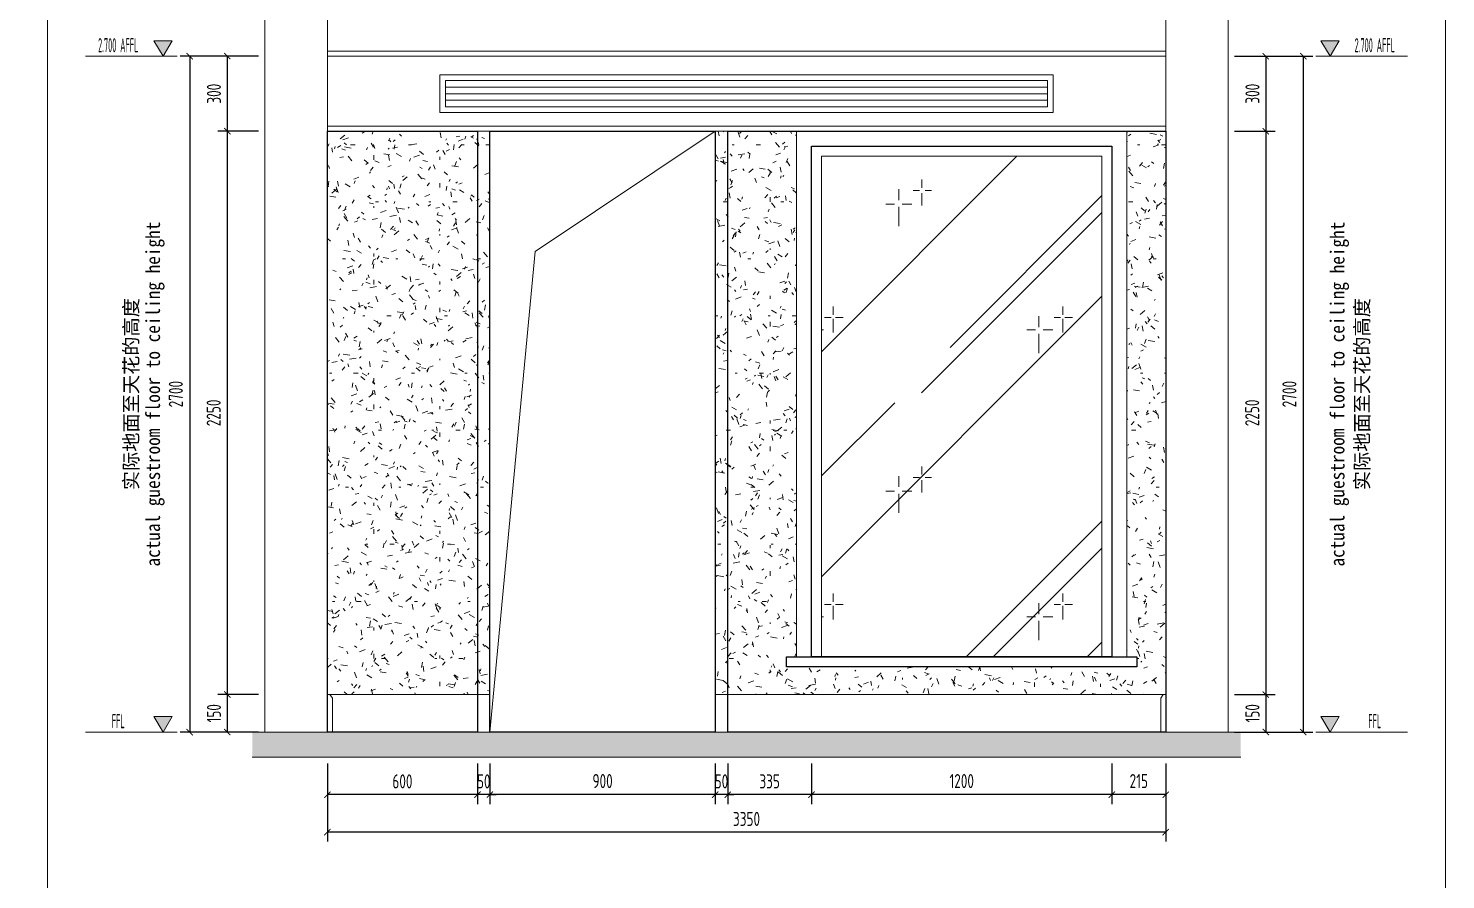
# Model space of a CAD drawing. Header units: millimetres. Extents: x 3162 to 221128, y -144913 to 11496.
# Drawn here: x 46602 to 52266, y -67137 to -63737 of the extents above; entities that cross this region are included whole.
import ezdxf
from ezdxf.enums import TextEntityAlignment as Align
from ezdxf.xclip import XClip

# ---------------------------------------------------------------- set-up
doc = ezdxf.new("R2010")
doc.units = ezdxf.units.MM
doc.header["$LTSCALE"] = 10
doc.header["$XCLIPFRAME"] = 2
doc.layers.get('Defpoints').update_dxf_attribs({"color": 250})
for name, color, linetype, lineweight in [('Contour【轮廓线】', 94, 'Continuous', 0), ('Drawing【图框、表格】', 150, 'Continuous', 0), ('Elevation【立面图库】', 150, 'Continuous', 0), ('FC-Hatch【平面填充】', 250, 'Continuous', 0), ('FF-Socket【电气】', 124, 'Continuous', 0), ('FF-Text【平面文字】', 2, 'Continuous', 0), ('FF-【活动成品家具】', 51, 'Continuous', 0), ('Fine【细线】', 250, 'Continuous', 0), ('Finish【完成面】', 2, 'Continuous', 0), ('Gray【中细线】', 8, 'Continuous', 0), ('RC-dimensions', 44, 'Continuous', 0), ('Wall【立面墙】', 252, 'Continuous', 0)]:
    doc.layers.add(name, color=color, linetype=linetype, lineweight=lineweight)
doc.layers.add('T-05天花灯具', color=4, linetype='Continuous')
doc.layers.add('WALL【墙体】', color=7, linetype='Continuous')
doc.styles.add('宋体', font='', dxfattribs={"width": 0.8})
doc.styles.add('尺寸标注', font='ARCHS.SHX', dxfattribs={"width": 0.8})
doc.styles.add('标高', font='ARCHS.SHX', dxfattribs={"width": 0.5})
doc.styles.get('宋体').set_extended_font_data('SimSun')
doc.dimstyles.new('海龙1：25', dxfattribs={"dimscale": 25, "dimtxt": 2.25, "dimasz": 1, "dimexe": 1.5, "dimexo": 1, "dimgap": 1, "dimtad": 1, "dimdec": 0, "dimrnd": 5, "dimdsep": 46, "dimtxsty": '尺寸标注', "dimblk": 'ARCHTICK', "dimblk1": 'ARCHTICK', "dimblk2": 'ARCHTICK', "dimcen": 1, "dimclrd": 44, "dimclre": 44, "dimclrt": 2, "dimadec": 0, "dimazin": 0, "dimtfac": 1, "dimtdec": 0, "dimtix": 1, "dimtmove": 2, "dimatfit": 3, "dimldrblk": 'hl_arrow2', "dimfxl": 5, "dimfxlon": 1, "dimarcsym": 0})

# ---------------------------------------------------------------- blocks, each defined once
blk = doc.blocks.new('海龙工具_踢脚线')
blk.add_lwpolyline([(20, 0), (20, 90), (10, 100), (0, 100)])
blk = doc.blocks.new('_ArchTick')
at = {"color": 2, "linetype": 'ByBlock', "const_width": 0.15}
blk.add_lwpolyline([(-0.5, -0.5), (0.5, 0.5)], dxfattribs=at)
blk = doc.blocks.new('*D1256')
at = {"layer": 'Defpoints', "color": 0, "transparency": 16777216}
for p in [(47547, -63847.6), (47397, -64147.6), (47547, -64147.6)]:
    blk.add_point(p, dxfattribs=at)
at = {"layer": 'RC-dimensions', "color": 44, "lineweight": -2, "transparency": 16777216}
for p, q in [((47522, -63847.6), (47359.5, -63847.6)), ((47397, -63847.6), (47397, -64147.6)), ((47522, -64147.6), (47359.5, -64147.6))]:
    blk.add_line(p, q, dxfattribs=at)
at = {"layer": 'RC-dimensions', "color": 44, "lineweight": -2, "transparency": 16777216, "xscale": 25, "yscale": 25, "zscale": 25}
for p, rotation in [((47397, -63847.6), 90), ((47397, -64147.6), 270)]:
    blk.add_blockref('_ArchTick', p, dxfattribs=dict(at, rotation=rotation))
at = {"layer": 'RC-dimensions', "color": 2, "transparency": 16777216, "insert": (47343.8, -63997.6), "char_height": 56.25, "attachment_point": 5, "rotation": 90, "style": '尺寸标注'}
blk.add_mtext('300', dxfattribs=at)
blk = doc.blocks.new('hl_arrow2')
at = {"color": 2}
blk.add_line((-0.22, 0), (-1, 0), dxfattribs=at)
blk.add_lwpolyline([(-0.22, 0), (-0.86, -0.69), (-0.65, -0.86), (0, 0), (-0.65, 0.86), (-0.86, 0.69)], close=True, dxfattribs=at)
for points in [[(-0.86, 0.69), (-0.65, 0.86), (-0.22, 0), (0, 0)], [(-0.86, -0.69), (-0.65, -0.86), (-0.22, 0), (0, 0)]]:
    blk.add_solid(points, dxfattribs=at)
blk = doc.blocks.new('*D1257')
at = {"layer": 'Defpoints', "color": 0, "transparency": 16777216}
for p in [(47547, -66397.6), (47397, -66547.6), (47547, -66547.6)]:
    blk.add_point(p, dxfattribs=at)
at = {"layer": 'RC-dimensions', "color": 44, "lineweight": -2, "transparency": 16777216}
for p, q in [((47522, -66397.6), (47359.5, -66397.6)), ((47397, -66397.6), (47397, -66547.6)), ((47522, -66547.6), (47359.5, -66547.6))]:
    blk.add_line(p, q, dxfattribs=at)
at = {"layer": 'RC-dimensions', "color": 44, "lineweight": -2, "transparency": 16777216, "xscale": 25, "yscale": 25, "zscale": 25}
for p, rotation in [((47397, -66397.6), 90), ((47397, -66547.6), 270)]:
    blk.add_blockref('_ArchTick', p, dxfattribs=dict(at, rotation=rotation))
at = {"layer": 'RC-dimensions', "color": 2, "transparency": 16777216, "insert": (47343.8, -66472.6), "char_height": 56.25, "attachment_point": 5, "rotation": 90, "style": '尺寸标注'}
blk.add_mtext('150', dxfattribs=at)
blk = doc.blocks.new('*D1258')
at = {"layer": 'Defpoints', "color": 0, "transparency": 16777216}
for p in [(47547, -63847.6), (47247, -66547.6), (47547, -66547.6)]:
    blk.add_point(p, dxfattribs=at)
at = {"layer": 'RC-dimensions', "color": 44, "lineweight": -2, "transparency": 16777216}
for p, q in [((47372, -63847.6), (47209.5, -63847.6)), ((47247, -63847.6), (47247, -66547.6)), ((47372, -66547.6), (47209.5, -66547.6))]:
    blk.add_line(p, q, dxfattribs=at)
at = {"layer": 'RC-dimensions', "color": 44, "lineweight": -2, "transparency": 16777216, "xscale": 25, "yscale": 25, "zscale": 25}
for p, rotation in [((47247, -63847.6), 90), ((47247, -66547.6), 270)]:
    blk.add_blockref('_ArchTick', p, dxfattribs=dict(at, rotation=rotation))
at = {"layer": 'RC-dimensions', "color": 2, "transparency": 16777216, "insert": (47191.5, -65197.6), "char_height": 56.25, "attachment_point": 5, "rotation": 90, "style": '尺寸标注'}
blk.add_mtext('2700', dxfattribs=at)
blk = doc.blocks.new('海龍_立面标识')
at = {"style": '宋体', "width": 0.9, "flags": 8}
blk.add_attdef('FLOOR_HEIGHT', text='', height=2.25, rotation=90, dxfattribs=at).set_placement((0, 0), align=Align.CENTER)
at = {"style": '宋体', "flags": 8}
blk.add_attdef('HEIGHT', text='', height=2.25, rotation=90, dxfattribs=at).set_placement((-3.5, 0), align=Align.CENTER)
blk = doc.blocks.new('hl_Elevation-A2')
blk.add_hatch(color=150).paths.add_polyline_path([(3.74, 2.47), (2.27, 0), (0.8, 2.47)])
at = {"color": 150}
blk.add_line((0, 0), (14.67, 0), dxfattribs=at)
blk.add_lwpolyline([(3.74, 2.47), (2.27, 0), (0.8, 2.47)], close=True, dxfattribs=at)
at = {"color": 2, "style": '标高', "width": 0.8, "flags": 8}
blk.add_attdef('HEIGHT', text='', height=2.25, dxfattribs=at).set_placement((9.42, 1.75), align=Align.MIDDLE_CENTER)
blk = doc.blocks.new('*D1259')
at = {"layer": 'Defpoints', "color": 0, "transparency": 16777216}
for p in [(51397, -63847.6), (51397, -64147.6), (51547, -64147.6)]:
    blk.add_point(p, dxfattribs=at)
at = {"layer": 'RC-dimensions', "color": 44, "lineweight": -2, "transparency": 16777216}
for p, q in [((51422, -63847.6), (51584.5, -63847.6)), ((51547, -63847.6), (51547, -64147.6)), ((51422, -64147.6), (51584.5, -64147.6))]:
    blk.add_line(p, q, dxfattribs=at)
at = {"layer": 'RC-dimensions', "color": 44, "lineweight": -2, "transparency": 16777216, "xscale": 25, "yscale": 25, "zscale": 25}
for p, rotation in [((51547, -63847.6), 90), ((51547, -64147.6), 270)]:
    blk.add_blockref('_ArchTick', p, dxfattribs=dict(at, rotation=rotation))
at = {"layer": 'RC-dimensions', "color": 2, "transparency": 16777216, "insert": (51493.8, -63997.6), "char_height": 56.25, "attachment_point": 5, "rotation": 90, "style": '尺寸标注'}
blk.add_mtext('300', dxfattribs=at)
blk = doc.blocks.new('*D1260')
at = {"layer": 'Defpoints', "color": 0, "transparency": 16777216}
for p in [(51397, -66397.6), (51397, -66547.6), (51547, -66547.6)]:
    blk.add_point(p, dxfattribs=at)
at = {"layer": 'RC-dimensions', "color": 44, "lineweight": -2, "transparency": 16777216}
for p, q in [((51422, -66397.6), (51584.5, -66397.6)), ((51547, -66397.6), (51547, -66547.6)), ((51422, -66547.6), (51584.5, -66547.6))]:
    blk.add_line(p, q, dxfattribs=at)
at = {"layer": 'RC-dimensions', "color": 44, "lineweight": -2, "transparency": 16777216, "xscale": 25, "yscale": 25, "zscale": 25}
for p, rotation in [((51547, -66397.6), 90), ((51547, -66547.6), 270)]:
    blk.add_blockref('_ArchTick', p, dxfattribs=dict(at, rotation=rotation))
at = {"layer": 'RC-dimensions', "color": 2, "transparency": 16777216, "insert": (51493.8, -66472.6), "char_height": 56.25, "attachment_point": 5, "rotation": 90, "style": '尺寸标注'}
blk.add_mtext('150', dxfattribs=at)
blk = doc.blocks.new('*D1261')
at = {"layer": 'Defpoints', "color": 0, "transparency": 16777216}
for p in [(51397, -63847.6), (51397, -66547.6), (51697, -66547.6)]:
    blk.add_point(p, dxfattribs=at)
at = {"layer": 'RC-dimensions', "color": 44, "lineweight": -2, "transparency": 16777216}
for p, q in [((51572, -63847.6), (51734.5, -63847.6)), ((51697, -63847.6), (51697, -66547.6)), ((51572, -66547.6), (51734.5, -66547.6))]:
    blk.add_line(p, q, dxfattribs=at)
at = {"layer": 'RC-dimensions', "color": 44, "lineweight": -2, "transparency": 16777216, "xscale": 25, "yscale": 25, "zscale": 25}
for p, rotation in [((51697, -63847.6), 90), ((51697, -66547.6), 270)]:
    blk.add_blockref('_ArchTick', p, dxfattribs=dict(at, rotation=rotation))
at = {"layer": 'RC-dimensions', "color": 2, "transparency": 16777216, "insert": (51641.5, -65197.6), "char_height": 56.25, "attachment_point": 5, "rotation": 90, "style": '尺寸标注'}
blk.add_mtext('2700', dxfattribs=at)
blk = doc.blocks.new('*D1262')
at = {"layer": 'Defpoints', "color": 0, "transparency": 16777216}
for p in [(50931.9, -66647.6), (51147, -66647.6), (50931.9, -66797.6)]:
    blk.add_point(p, dxfattribs=at)
at = {"layer": 'RC-dimensions', "color": 44, "lineweight": -2, "transparency": 16777216}
for p, q in [((50931.9, -66672.6), (50931.9, -66835.1)), ((51147, -66672.6), (51147, -66835.1)), ((51147, -66797.6), (50931.9, -66797.6))]:
    blk.add_line(p, q, dxfattribs=at)
at = {"layer": 'RC-dimensions', "color": 44, "lineweight": -2, "transparency": 16777216, "xscale": 25, "yscale": 25, "zscale": 25, "rotation": 180}
blk.add_blockref('_ArchTick', (50931.9, -66797.6), dxfattribs=at)
at = {"layer": 'RC-dimensions', "color": 44, "lineweight": -2, "transparency": 16777216, "xscale": 25, "yscale": 25, "zscale": 25}
blk.add_blockref('_ArchTick', (51147, -66797.6), dxfattribs=at)
at = {"layer": 'RC-dimensions', "color": 2, "transparency": 16777216, "insert": (51039.5, -66743.3), "char_height": 56.25, "attachment_point": 5, "style": '尺寸标注'}
blk.add_mtext('215', dxfattribs=at)
blk = doc.blocks.new('*D1263')
at = {"layer": 'Defpoints', "color": 0, "transparency": 16777216}
for p in [(47797, -66647.6), (51147, -66647.6), (47797, -66947.6)]:
    blk.add_point(p, dxfattribs=at)
at = {"layer": 'RC-dimensions', "color": 44, "lineweight": -2, "transparency": 16777216}
for p, q in [((47797, -66822.6), (47797, -66985.1)), ((51147, -66822.6), (51147, -66985.1)), ((51147, -66947.6), (47797, -66947.6))]:
    blk.add_line(p, q, dxfattribs=at)
at = {"layer": 'RC-dimensions', "color": 44, "lineweight": -2, "transparency": 16777216, "xscale": 25, "yscale": 25, "zscale": 25, "rotation": 180}
blk.add_blockref('_ArchTick', (47797, -66947.6), dxfattribs=at)
at = {"layer": 'RC-dimensions', "color": 44, "lineweight": -2, "transparency": 16777216, "xscale": 25, "yscale": 25, "zscale": 25}
blk.add_blockref('_ArchTick', (51147, -66947.6), dxfattribs=at)
at = {"layer": 'RC-dimensions', "color": 2, "transparency": 16777216, "insert": (49472, -66894.5), "char_height": 56.25, "attachment_point": 5, "style": '尺寸标注'}
blk.add_mtext('3350', dxfattribs=at)
blk = doc.blocks.new('1800平10104199')
h = blk.add_hatch()
h.set_pattern_fill('ANSI38', color=8, scale=100, style=0)
h.set_pattern_definition([(45, (-2757.802, -6613.146), (-8.838835, 8.838835), []), (135, (-2757.802, -6613.146), (-26.516504, 8.838835), [31.25, -18.75])])
h.paths.add_polyline_path([(511.3, -760, 1), (410.5, -760, 1)])
h.paths.add_polyline_path([(635.4, -926.8, 1), (588.8, -926.8, 1)])
h.paths.add_polyline_path([(799.5, -1093.5, 1), (737.5, -1093.5, 1)])
h.paths.add_polyline_path([(755.5, -837.6, 1), (871.9, -837.6, 1)])
h.paths.add_polyline_path([(1031.1, -868.6, 1), (1116.5, -868.6, 1)])
h.paths.add_polyline_path([(1221.2, -802.7, 1), (1104.8, -802.7, 1)])
h.paths.add_polyline_path([(1109.5, -442.5, 1), (1047.5, -442.5, 1)])
h.paths.add_polyline_path([(1249.1, -252.4, 1), (1094, -252.4, 1)])
at = {"ltscale": 300}
for p, q in [((-1534.8, 1322.3), (1533.8, 1322.3)), ((-1534.8, 1322.3), (-1534.8, 965.8)), ((-946.5, 1322.3), (-946.5, 965.9)), ((-900.5, -677.7), (-900.5, 1322.3)), ((899.5, -677.7), (899.5, 1322.3)), ((945.5, 1322.3), (945.5, 965.9)), ((1533.8, 1322.3), (1533.8, 965.8)), ((1408.5, -150.2), (1357.1, -192.4)), ((-900.5, -677.7), (899.5, -677.7))]:
    blk.add_line(p, q, dxfattribs=at)
at = {"color": 8}
for p, q in [((-1524.8, 1322.3), (-1524.8, 960)), ((-956.5, 1322.3), (-956.5, 960)), ((-865.5, 1322.3), (-865.5, 1322.3)), ((-865.5, 1322.3), (-865.5, 1322.3)), ((955.5, 1322.3), (955.5, 960)), ((1523.8, 1322.3), (1523.8, 960)), ((-1241.4, 1247.3), (-1241.4, 1006.8)), ((1245.5, 1247.3), (1245.5, 1006.8)), ((-1372.9, 1127.1), (-1112.4, 1127.1)), ((1113.9, 1127.1), (1374.4, 1127.1)), ((903.4, 145.8), (899.2, 79.5)), ((907.5, 78.5), (936, 144.2)), ((914.6, 146.3), (910.4, 79.9)), ((920.4, 76.7), (948.8, 142.4)), ((941.2, 73.8), (969.6, 139.5)), ((963.9, 70.6), (992.3, 136.3)), ((993.6, 66.4), (1022, 132.1)), ((1031.5, 125.9), (1012.1, 61.1)), ((1037.9, 122), (1015.9, 59.2)), ((1046.6, 119.1), (1023.9, 56.7)), ((1054.5, 112.5), (1032.5, 49.7)), ((1074.6, 103.7), (1052.6, 40.9)), ((1096.9, 95), (1075, 32.2)), ((1082.7, 29), (1127.8, 84.6)), ((1107.8, 92.4), (1085.9, 29.6)), ((1094.6, 23.8), (1139.7, 79.4)), ((1113.8, 15.4), (1158.9, 71)), ((1134.9, 6.2), (1180, 61.8)), ((1162.3, -5.8), (1207.4, 49.8)), ((1214.9, 41.2), (1178.7, -15.9)), ((1219.9, 35.7), (1181.9, -18.8)), ((1227.6, 30.6), (1188.9, -23.4)), ((1233.4, 22.1), (1195.3, -32.4)), ((1250.4, 8.2), (1212.3, -46.3)), ((1269.6, -6.2), (1231.5, -60.7)), ((1238.1, -65.9), (1296.5, -24.5)), ((1279.3, -11.6), (1241.3, -66.1)), ((1248.1, -74.1), (1306.5, -32.7)), ((1264.4, -87.4), (1322.8, -46)), ((1282.1, -101.9), (1340.5, -60.5)), ((1305.3, -120.9), (1363.7, -79.5)), ((1368.6, -89.8), (1318.3, -135)), ((1372, -96.5), (1320.6, -138.7)), ((1378, -103.4), (1326.1, -145)), ((1381.3, -113.1), (1329.9, -155.4)), ((1393.9, -131.1), (1342.5, -173.4)), ((1416.4, -158), (1365.1, -200.3)), ((1362.1, -199.2), (1429.5, -175.1)), ((1369.5, -209.8), (1436.9, -185.7)), ((1381.5, -227), (1449, -202.9)), ((1394.7, -245.8), (1462.2, -221.7)), ((1411.9, -270.3), (1479.4, -246.2)), ((1481.3, -257.4), (1420.7, -287.4)), ((1482.8, -264.7), (1421.9, -291.5)), ((1486.7, -273.1), (1425.5, -299.1)), ((1487.2, -283.3), (1426.3, -310.1)), ((1494.5, -304), (1433.6, -330.8)), ((1503.4, -326.3), (1442.5, -353.1)), ((1508.9, -336), (1448.1, -362.8)), ((1445.5, -360.9), (1516.9, -355.9)), ((1449.8, -373.2), (1521.2, -368.2)), ((1456.7, -393), (1528.2, -388)), ((1464.4, -414.7), (1535.8, -409.7)), ((1474.3, -442.9), (1545.7, -437.9)), ((1544.6, -449.2), (1478.1, -461.7)), ((1543.2, -475.7), (1477.4, -485.1)), ((1544, -456.7), (1478.2, -466.1)), ((1544.7, -497.7), (1478.9, -507.1)), ((1545.5, -465.7), (1479.6, -474.3)), ((1547.2, -521.5), (1481.4, -530.9)), ((1482.1, -539.3), (1552.3, -553.7)), ((1483, -552.2), (1553.1, -566.7)), ((1549.9, -532.4), (1484.1, -541.8)), ((1484.4, -573.1), (1554.5, -587.6)), ((1485.9, -596.1), (1556, -610.5)), ((1545.3, -676.2), (1479.4, -667.5)), ((1550.2, -667.1), (1484.4, -657.6)), ((1551.2, -658), (1485.3, -649.3)), ((1553.7, -651), (1486.4, -645.1)), ((1487.8, -626), (1557.9, -640.4)), ((85, -697.7), (150.9, -689)), ((88.9, -721.3), (154.8, -712.6)), ((89.2, -732.5), (155.2, -723.8)), ((156.4, -720.8), (92.8, -753.7)), ((159.1, -733.5), (95.5, -766.4)), ((1466.7, -733.5), (1530.3, -766.4)), ((1469.3, -720.8), (1533, -753.7)), ((1536.5, -732.5), (1470.6, -723.8)), ((1536.8, -721.3), (1470.9, -712.6)), ((1540.8, -697.7), (1474.9, -689)), ((163.4, -754.1), (99.8, -786.9)), ((168.2, -776.5), (104.5, -809.4)), ((110.4, -808.4), (172.3, -790.7)), ((1457.6, -776.5), (1521.2, -809.4)), ((1462.3, -754.1), (1526, -786.9)), ((110.9, -815.8), (175, -794.4)), ((181.3, -812.5), (111.3, -827.2)), ((195, -839.2), (125, -853.9)), ((1493.2, -869.7), (1432.1, -843.6)), ((1500.4, -862.4), (1439.6, -835.4)), ((1503.8, -853.8), (1442.7, -827.7)), ((1508.1, -847.8), (1444.9, -823.9)), ((1451.4, -805.9), (1515, -838.7)), ((205.5, -859.6), (135.5, -874.3)), ((215.1, -878.3), (145.1, -893)), ((221.1, -889.8), (151, -904.5)), ((161.6, -923.1), (218.2, -888.3)), ((168.4, -932), (225, -897.2)), ((1402, -903.8), (1454.4, -952.5)), ((1408, -892.2), (1460.4, -941)), ((1469.6, -921.6), (1408.4, -895.4)), ((1472.9, -910.9), (1411.7, -884.8)), ((1483.1, -889.2), (1422, -863)), ((180.3, -952.9), (236.9, -918)), ((190.3, -972.4), (246.9, -937.6)), ((192.2, -982.5), (249.3, -948.4)), ((197.2, -990.2), (253.8, -955.4)), ((199.7, -997.3), (255.6, -959.3)), ((1381.7, -942.7), (1434.1, -991.5)), ((1392.3, -922.3), (1444.7, -971.1)), ((266.6, -975.1), (203.1, -1008.1)), ((287, -997), (223.5, -1030.1)), ((302.6, -1013.9), (239.1, -1046.9)), ((1375.8, -1058.1), (1324, -1016.4)), ((1390.9, -1042.1), (1339.1, -1000.4)), ((1399.8, -1036.9), (1348.5, -994.6)), ((1405.3, -1029.6), (1353.5, -987.9)), ((1411.2, -1024.9), (1356.7, -984.9)), ((1367.8, -969.3), (1420.2, -1018)), ((316.9, -1029.2), (253.4, -1062.3)), ((325.7, -1038.8), (262.2, -1071.8)), ((277.5, -1086.9), (322.6, -1038.1)), ((286.4, -1093.6), (331.5, -1044.8)), ((303.5, -1110.5), (348.6, -1061.6)), ((1279.5, -1065.5), (1316.8, -1126.6)), ((1293.9, -1050.2), (1331.2, -1111.3)), ((1354.1, -1085.6), (1302.3, -1043.9)), ((1302.8, -1040.7), (1340.1, -1101.8)), ((1360.1, -1076.2), (1308.3, -1034.5)), ((318.4, -1126.6), (363.5, -1077.8)), ((323, -1135.8), (368.7, -1087.5)), ((329.9, -1141.8), (375, -1093)), ((334.1, -1148), (377.8, -1096.3)), ((392.6, -1108.5), (340.4, -1157.5)), ((418.2, -1124.2), (365.9, -1173.1)), ((1245.8, -1180.4), (1207.2, -1126.3)), ((1255.8, -1177.8), (1217.8, -1123.2)), ((1263.1, -1172.3), (1224.5, -1118.2)), ((1270, -1169.4), (1228.3, -1116.1)), ((1243.2, -1104.1), (1280.5, -1165.2)), ((1263.8, -1082.2), (1301.1, -1143.3)), ((437.7, -1136.2), (385.5, -1185.1)), ((455.6, -1147.1), (403.4, -1196.1)), ((466.7, -1153.9), (414.5, -1202.9)), ((433.2, -1213.3), (463.5, -1154.1)), ((443.6, -1217.3), (473.9, -1158.1)), ((464.6, -1229), (494.9, -1169.8)), ((483.4, -1240.5), (513.6, -1181.3)), ((490.2, -1248.1), (521.2, -1189.3)), ((1112.6, -1184.8), (1132, -1253.7)), ((1132.2, -1172.9), (1151.7, -1241.8)), ((1150.2, -1162), (1169.6, -1230.9)), ((1198.6, -1212.4), (1160, -1158.3)), ((1161.3, -1155.3), (1180.8, -1224.2)), ((1207, -1205), (1168.4, -1150.9)), ((1227, -1191.7), (1188.4, -1137.6)), ((498.5, -1252.1), (528.8, -1192.9)), ((504.2, -1256.8), (532.4, -1195.3)), ((549.9, -1203.1), (512.8, -1264.3)), ((578.7, -1211.3), (541.7, -1272.5)), ((600.9, -1217.5), (563.8, -1278.7)), ((621, -1223.2), (583.9, -1284.5)), ((633.5, -1226.8), (596.4, -1288)), ((617.3, -1293), (630.5, -1227.8)), ((628.4, -1294.1), (641.6, -1228.9)), ((651.8, -1299.6), (664.9, -1234.5)), ((672.9, -1305.6), (686.1, -1240.5)), ((939.3, -1242.7), (939.5, -1314.3)), ((961.5, -1236.6), (961.6, -1308.2)), ((981.7, -1231), (981.8, -1302.6)), ((1014.7, -1292.5), (992.2, -1230)), ((994.2, -1227.5), (994.3, -1299.1)), ((1024.8, -1287.6), (1002.2, -1225.1)), ((1047.6, -1280.3), (1025, -1217.8)), ((1068.8, -1274.4), (1046.2, -1211.9)), ((1079.1, -1274.6), (1057.3, -1211.8)), ((1087.6, -1271.3), (1065.1, -1208.8)), ((1095, -1270.3), (1069.3, -1207.8)), ((1086.9, -1200.3), (1106.4, -1269.2)), ((681.6, -1311.1), (695.6, -1246.1)), ((690.6, -1312.7), (703.8, -1247.6)), ((697.4, -1315.7), (707.9, -1248.9)), ((726.9, -1251.7), (707.7, -1320.6)), ((756.9, -1251.8), (737.7, -1320.7)), ((779.9, -1251.8), (760.7, -1320.8)), ((800.8, -1251.9), (781.6, -1320.9)), ((813.8, -1251.9), (794.6, -1320.9)), ((827.1, -1318.1), (822.2, -1251.8)), ((851, -1317.2), (846.1, -1250.9)), ((873, -1317.2), (868.1, -1250.9)), ((892, -1319.3), (887.1, -1253)), ((899.4, -1320.4), (891.4, -1253.2)), ((910.4, -1250.7), (910.6, -1322.3))]:
    blk.add_line(p, q, dxfattribs=at)
for points in [[(-895.5, 1322.3, 0.39642), (-865.5, 1294), (-0.5, 1294), (868.6, 1294)], [(868.6, 1294), (868.6, -587.2, -0.325595), (818.6, -644.2), (-815.5, -644.2, -0.382387), (-865.5, -591.9), (-865.5, 1294)], [(-865.5, 522.2, 0.078778), (-456.2, 550.1, -0.068393), (490.7, 554.5, 0.079495), (868.6, 576.2)]]:
    blk.add_lwpolyline(points, format="xyb", dxfattribs=at)
for centre, radius in [((-1241.4, 1124.3), 99.6), ((1245.5, 1124.3), 99.6), ((-1241.4, 1124.3), 39.6), ((1245.5, 1124.3), 39.6)]:
    blk.add_circle(centre, radius, dxfattribs=at)
for centre, radius, start, end in [((868.5, 1324.1), 30.1, 270.0725, 356.5701), ((-336.9, 1171.8), 308.5, 175.3048, 198.6942), ((-531.6, 1469.5), 294.8, 247.5179, 264.267), ((-661.4, 952.7), 245, 40.4189, 85.9871), ((-2259.7, 935.8), 1636.4, 4.8098, 9.1892), ((-373.1, 4551.3), 3380.3, 266.8134, 276.1602), ((6.8, 946.1), 245, 94.0129, 139.5811), ((-203.6, 1170.5), 194.3, 306.5711, 5.89), ((145.4, 1106.9), 176.7, 151.7736, 201.6983), ((309.2, 1177.1), 194.3, 174.11, 233.4289), ((297.6, 2033.7), 856.1, 257.7438, 273.6284), ((98.7, 952.7), 245, 40.4189, 85.9871), ((-241.4, 1072.8), 378.3, 353.4947, 19.1867), ((477.9, 812.6), 387.8, 68.2026, 108.9817), ((737.4, 946.1), 245, 94.0129, 139.5811), ((644.8, 1327.3), 156.3, 261.5958, 298.9092), ((527, 1170.5), 194.3, 333.7371, 5.89), ((1216.3, 1044.5), 517, 163.6046, 172.3273), ((527, 1170.5), 194.3, 320.9404, 333.7371), ((745.2, 1073), 45.9, 165.3506, 223.2684), ((-662.1, 1043), 44.6, 314.4736, 42.1713), ((-2990.2, 1118.7), 2361.8, 357.3905, 358.8876), ((-185.5, 1019.5), 168.1, 337.017, 7.5368), ((177.6, 996.3), 54.7, 142.0833, 220.902), ((545.2, 1019.5), 168.1, 337.017, 7.5368), ((-451, 819.7), 194.3, 126.5711, 185.89), ((-1120.7, 936.2), 495.6, 344.0243, 8.7071), ((-203.6, 813.1), 194.3, 4.3181, 53.4289), ((309.2, 819.7), 194.3, 126.5711, 172.3641), ((527, 813.1), 194.3, 354.11, 53.4289), ((-1507, 923.2), 40.9, 115.784, 31.7834), ((-1240.7, 2490.7), 1563.2, 261.4814, 278.5186), ((-974.3, 923.2), 40.9, 148.2166, 64.216), ((152, 938.6), 183.4, 175.2233, 196.23), ((-193, 940), 329.9, 343.7954, 3.5554), ((1154.5, 929.9), 455.2, 176.9801, 197.479), ((973.3, 923.2), 40.9, 115.784, 31.7834), ((1239.7, 2490.7), 1563.2, 261.4814, 278.5186), ((1506, 923.2), 40.9, 148.2166, 64.216), ((314.8, -460.2), 1315.1, 65.0983, 100.0195), ((737.4, 1037.5), 245, 220.4189, 265.9871), ((-690.3, 5564.4), 4764.9, 267.8927, 277.5858), ((-380.9, -967.5), 1786.8, 97.8585, 98.4763), ((-661.4, 1044.1), 245, 274.0129, 278.3417), ((23.8, 1100.1), 272.5, 251.8082, 283.204), ((479.7, -680.2), 1492.8, 80.7251, 83.5186), ((-113.5, 845.3), 452.3, 220.7333, 256.9672), ((711.6, -1003.3), 1554.8, 93.6786, 116.8708), ((716, -228.3), 779.4, 92.6087, 126.6587), ((-277.1, 1136.4), 735.1, 240.1408, 264.511), ((815.2, -583.5), 648.3, 188.3552, 82.5258), ((-39.5, 1274.6), 1371.9, 255.0326, 276.4383), ((-65.8, -1304.9), 1207.9, 88.7545, 122.4486), ((27.4, -1252.5), 1157.2, 93.3188, 127.4147), ((892.2, -209.2), 378.7, 214.9316, 266.4293)]:
    blk.add_arc(centre, radius, start, end, dxfattribs=at)
at = {"ltscale": 300}
for centre, radius, start, end in [((-1507, 923.2), 50.9, 123.0907, 10.4547), ((-974.3, 923.2), 50.9, 169.5453, 56.9093), ((973.3, 923.2), 50.9, 123.0907, 10.4547), ((1506, 923.2), 50.9, 169.5453, 56.9093), ((-1240.7, 2490.7), 1573.2, 262.0985, 277.9015), ((1239.7, 2490.7), 1573.2, 262.0985, 277.9015), ((815.2, -583.5), 670.3, 188.0791, 82.7724)]:
    blk.add_arc(centre, radius, start, end, dxfattribs=at)
blk = doc.blocks.new('海龙_08063430')
at = {"layer": 'WALL【墙体】'}
for p, q in [((-3375, 1925), (3125, 1925)), ((-3125, 1675), (3125, 1675)), ((-3125, -1675), (3125, -1675)), ((-3375, -1925), (3375, -1925))]:
    blk.add_line(p, q, dxfattribs=at)
at = {"layer": 'FF-【活动成品家具】', "xscale": -1, "rotation": 180}
blk.add_blockref('1800平10104199', (-1024.5, -352.7), dxfattribs=at)
blk = doc.blocks.new('*D1303')
at = {"layer": 'Defpoints', "color": 0, "transparency": 16777216}
for p in [(47547, -64147.6), (47397, -66397.6), (47547, -66397.6)]:
    blk.add_point(p, dxfattribs=at)
at = {"layer": 'RC-dimensions', "color": 44, "lineweight": -2, "transparency": 16777216}
for p, q in [((47522, -64147.6), (47359.5, -64147.6)), ((47397, -64147.6), (47397, -66397.6)), ((47522, -66397.6), (47359.5, -66397.6))]:
    blk.add_line(p, q, dxfattribs=at)
at = {"layer": 'RC-dimensions', "color": 44, "lineweight": -2, "transparency": 16777216, "xscale": 25, "yscale": 25, "zscale": 25}
for p, rotation in [((47397, -64147.6), 90), ((47397, -66397.6), 270)]:
    blk.add_blockref('_ArchTick', p, dxfattribs=dict(at, rotation=rotation))
at = {"layer": 'RC-dimensions', "color": 2, "transparency": 16777216, "insert": (47342.7, -65272.6), "char_height": 56.25, "attachment_point": 5, "rotation": 90, "style": '尺寸标注'}
blk.add_mtext('2250', dxfattribs=at)
blk = doc.blocks.new('*D1304')
at = {"layer": 'Defpoints', "color": 0, "transparency": 16777216}
for p in [(51397, -64147.6), (51397, -66397.6), (51547, -66397.6)]:
    blk.add_point(p, dxfattribs=at)
at = {"layer": 'RC-dimensions', "color": 44, "lineweight": -2, "transparency": 16777216}
for p, q in [((51422, -64147.6), (51584.5, -64147.6)), ((51547, -64147.6), (51547, -66397.6)), ((51422, -66397.6), (51584.5, -66397.6))]:
    blk.add_line(p, q, dxfattribs=at)
at = {"layer": 'RC-dimensions', "color": 44, "lineweight": -2, "transparency": 16777216, "xscale": 25, "yscale": 25, "zscale": 25}
for p, rotation in [((51547, -64147.6), 90), ((51547, -66397.6), 270)]:
    blk.add_blockref('_ArchTick', p, dxfattribs=dict(at, rotation=rotation))
at = {"layer": 'RC-dimensions', "color": 2, "transparency": 16777216, "insert": (51492.7, -65272.6), "char_height": 56.25, "attachment_point": 5, "rotation": 90, "style": '尺寸标注'}
blk.add_mtext('2250', dxfattribs=at)
blk = doc.blocks.new('*D1305')
at = {"layer": 'Defpoints', "color": 0, "transparency": 16777216}
for p in [(47797, -66647.6), (48397, -66647.6), (47797, -66797.6)]:
    blk.add_point(p, dxfattribs=at)
at = {"layer": 'RC-dimensions', "color": 44, "lineweight": -2, "transparency": 16777216}
for p, q in [((47797, -66672.6), (47797, -66835.1)), ((48397, -66672.6), (48397, -66835.1)), ((48397, -66797.6), (47797, -66797.6))]:
    blk.add_line(p, q, dxfattribs=at)
at = {"layer": 'RC-dimensions', "color": 44, "lineweight": -2, "transparency": 16777216, "xscale": 25, "yscale": 25, "zscale": 25, "rotation": 180}
blk.add_blockref('_ArchTick', (47797, -66797.6), dxfattribs=at)
at = {"layer": 'RC-dimensions', "color": 44, "lineweight": -2, "transparency": 16777216, "xscale": 25, "yscale": 25, "zscale": 25}
blk.add_blockref('_ArchTick', (48397, -66797.6), dxfattribs=at)
at = {"layer": 'RC-dimensions', "color": 2, "transparency": 16777216, "insert": (48097, -66744.5), "char_height": 56.25, "attachment_point": 5, "style": '尺寸标注'}
blk.add_mtext('600', dxfattribs=at)
blk = doc.blocks.new('*D1306')
at = {"layer": 'Defpoints', "color": 0, "transparency": 16777216}
for p in [(48397, -66647.6), (48446.9, -66647.6), (48397, -66797.6)]:
    blk.add_point(p, dxfattribs=at)
at = {"layer": 'RC-dimensions', "color": 44, "lineweight": -2, "transparency": 16777216}
for p, q in [((48397, -66672.6), (48397, -66835.1)), ((48446.9, -66672.6), (48446.9, -66835.1)), ((48397, -66797.6), (48372, -66797.6)), ((48446.9, -66797.6), (48397, -66797.6)), ((48446.9, -66797.6), (48471.9, -66797.6))]:
    blk.add_line(p, q, dxfattribs=at)
at = {"layer": 'RC-dimensions', "color": 44, "lineweight": -2, "transparency": 16777216, "xscale": 25, "yscale": 25, "zscale": 25}
blk.add_blockref('_ArchTick', (48397, -66797.6), dxfattribs=at)
at = {"layer": 'RC-dimensions', "color": 44, "lineweight": -2, "transparency": 16777216, "xscale": 25, "yscale": 25, "zscale": 25, "rotation": 180}
blk.add_blockref('_ArchTick', (48446.9, -66797.6), dxfattribs=at)
at = {"layer": 'RC-dimensions', "color": 2, "transparency": 16777216, "insert": (48422, -66744.5), "char_height": 56.25, "attachment_point": 5, "style": '尺寸标注'}
blk.add_mtext('50', dxfattribs=at)
blk = doc.blocks.new('*D1307')
at = {"layer": 'Defpoints', "color": 0, "transparency": 16777216}
for p in [(48446.9, -66647.6), (49346.9, -66647.6), (48446.9, -66797.6)]:
    blk.add_point(p, dxfattribs=at)
at = {"layer": 'RC-dimensions', "color": 44, "lineweight": -2, "transparency": 16777216}
for p, q in [((48446.9, -66672.6), (48446.9, -66835.1)), ((49346.9, -66672.6), (49346.9, -66835.1)), ((49346.9, -66797.6), (48446.9, -66797.6))]:
    blk.add_line(p, q, dxfattribs=at)
at = {"layer": 'RC-dimensions', "color": 44, "lineweight": -2, "transparency": 16777216, "xscale": 25, "yscale": 25, "zscale": 25, "rotation": 180}
blk.add_blockref('_ArchTick', (48446.9, -66797.6), dxfattribs=at)
at = {"layer": 'RC-dimensions', "color": 44, "lineweight": -2, "transparency": 16777216, "xscale": 25, "yscale": 25, "zscale": 25}
blk.add_blockref('_ArchTick', (49346.9, -66797.6), dxfattribs=at)
at = {"layer": 'RC-dimensions', "color": 2, "transparency": 16777216, "insert": (48896.9, -66743.3), "char_height": 56.25, "attachment_point": 5, "style": '尺寸标注'}
blk.add_mtext('900', dxfattribs=at)
blk = doc.blocks.new('*D1308')
at = {"layer": 'Defpoints', "color": 0, "transparency": 16777216}
for p in [(49346.9, -66647.6), (49396.9, -66647.6), (49346.9, -66797.6)]:
    blk.add_point(p, dxfattribs=at)
at = {"layer": 'RC-dimensions', "color": 44, "lineweight": -2, "transparency": 16777216}
for p, q in [((49346.9, -66672.6), (49346.9, -66835.1)), ((49396.9, -66672.6), (49396.9, -66835.1)), ((49346.9, -66797.6), (49321.9, -66797.6)), ((49396.9, -66797.6), (49346.9, -66797.6)), ((49396.9, -66797.6), (49421.9, -66797.6))]:
    blk.add_line(p, q, dxfattribs=at)
at = {"layer": 'RC-dimensions', "color": 44, "lineweight": -2, "transparency": 16777216, "xscale": 25, "yscale": 25, "zscale": 25}
blk.add_blockref('_ArchTick', (49346.9, -66797.6), dxfattribs=at)
at = {"layer": 'RC-dimensions', "color": 44, "lineweight": -2, "transparency": 16777216, "xscale": 25, "yscale": 25, "zscale": 25, "rotation": 180}
blk.add_blockref('_ArchTick', (49396.9, -66797.6), dxfattribs=at)
at = {"layer": 'RC-dimensions', "color": 2, "transparency": 16777216, "insert": (49371.9, -66744.5), "char_height": 56.25, "attachment_point": 5, "style": '尺寸标注'}
blk.add_mtext('50', dxfattribs=at)
blk = doc.blocks.new('*D1309')
at = {"layer": 'Defpoints', "color": 0, "transparency": 16777216}
for p in [(49396.9, -66647.6), (49731.9, -66647.6), (49396.9, -66797.6)]:
    blk.add_point(p, dxfattribs=at)
at = {"layer": 'RC-dimensions', "color": 44, "lineweight": -2, "transparency": 16777216}
for p, q in [((49396.9, -66672.6), (49396.9, -66835.1)), ((49731.9, -66672.6), (49731.9, -66835.1)), ((49731.9, -66797.6), (49396.9, -66797.6))]:
    blk.add_line(p, q, dxfattribs=at)
at = {"layer": 'RC-dimensions', "color": 44, "lineweight": -2, "transparency": 16777216, "xscale": 25, "yscale": 25, "zscale": 25, "rotation": 180}
blk.add_blockref('_ArchTick', (49396.9, -66797.6), dxfattribs=at)
at = {"layer": 'RC-dimensions', "color": 44, "lineweight": -2, "transparency": 16777216, "xscale": 25, "yscale": 25, "zscale": 25}
blk.add_blockref('_ArchTick', (49731.9, -66797.6), dxfattribs=at)
at = {"layer": 'RC-dimensions', "color": 2, "transparency": 16777216, "insert": (49564.4, -66744.5), "char_height": 56.25, "attachment_point": 5, "style": '尺寸标注'}
blk.add_mtext('335', dxfattribs=at)
blk = doc.blocks.new('*D1310')
at = {"layer": 'Defpoints', "color": 0, "transparency": 16777216}
for p in [(49731.9, -66647.6), (50931.9, -66647.6), (49731.9, -66797.6)]:
    blk.add_point(p, dxfattribs=at)
at = {"layer": 'RC-dimensions', "color": 44, "lineweight": -2, "transparency": 16777216}
for p, q in [((49731.9, -66672.6), (49731.9, -66835.1)), ((50931.9, -66672.6), (50931.9, -66835.1)), ((50931.9, -66797.6), (49731.9, -66797.6))]:
    blk.add_line(p, q, dxfattribs=at)
at = {"layer": 'RC-dimensions', "color": 44, "lineweight": -2, "transparency": 16777216, "xscale": 25, "yscale": 25, "zscale": 25, "rotation": 180}
blk.add_blockref('_ArchTick', (49731.9, -66797.6), dxfattribs=at)
at = {"layer": 'RC-dimensions', "color": 44, "lineweight": -2, "transparency": 16777216, "xscale": 25, "yscale": 25, "zscale": 25}
blk.add_blockref('_ArchTick', (50931.9, -66797.6), dxfattribs=at)
at = {"layer": 'RC-dimensions', "color": 2, "transparency": 16777216, "insert": (50331.9, -66743.3), "char_height": 56.25, "attachment_point": 5, "style": '尺寸标注'}
blk.add_mtext('1200', dxfattribs=at)
blk = doc.blocks.new('海龙_08079411')
at = {"color": 251}
for p, q in [((1202.5, 26.25), (-1202.5, 26.25)), ((1202.5, 0), (-1202.5, 0)), ((1202.5, -26.25), (-1202.5, -26.25))]:
    blk.add_line(p, q, dxfattribs=at)
blk.add_lwpolyline([(1225, 75), (1225, -75), (-1225, -75), (-1225, 75)], close=True)
blk.add_lwpolyline([(1202.5, -52.5), (-1202.5, -52.5), (-1202.5, 52.5), (1202.5, 52.5)], close=True, dxfattribs=at)

msp = doc.modelspace()

# ---------------------------------------------------------------- hatches: boundary and pattern name
at = {"layer": 'FC-Hatch【平面填充】'}
h = msp.add_hatch(dxfattribs=at)
h.set_pattern_fill('地毯', color=256, scale=300, style=0, pattern_type=2)
h.set_pattern_definition([(0, (48012.96, -66253.64), (132, 228), [12, -201, 9, -87, 18, -213]), (10, (47955.96, -66130.64), (80.676, 285.344), [21, -51, 27, -159, 15, -198]), (20, (47925.96, -66226.64), (133.471, 220.976), [24, -165, 21, -123, 15, -96]), (30, (48012.96, -66244.64), (-21.969, 254.052), [15, -99, 12, -147, 9, -195]), (40, (47928.96, -66178.64), (33.836, 216.3704), [12, -132, 9, -84, 24, -153]), (50, (47973.96, -66286.64), (-80.248, 235.733), [6, -111, 15, -183, 18, -93]), (60, (47982.96, -66265.64), (-99.473, 223.708), [15, -123, 6, -144, 12, -111]), (70, (47949.96, -66301.64), (-109.892, 215.587), [9, -57, 18, -96, 12, -132]), (80, (47964.96, -66124.64), (-208.565, 164.72), [21, -132, 9, -156, 18, -147]), (90, (47982.96, -66253.64), (-264, 111), [18, -93, 12, -183, 6, -186]), (100, (47934.96, -66160.64), (-247.971, 145.145), [21, -117, 18, -96, 21, -219]), (110, (47913.96, -66331.64), (-240.44, 81.691), [24, -78, 12, -159, 18, -174]), (120, (47832.96, -66295.64), (-286.65, 28.492), [15, -201, 18, -93, 21, -123]), (130, (47898.96, -66361.64), (-279.108, 71.266), [9, -66, 12, -129, 24, -168]), (140, (47808.96, -66121.64), (-220.597, -34.206), [18, -108, 21, -93, 12, -126]), (150, (48057.96, -66379.64), (-204.825, -120.767), [12, -84, 24, -186, 21, -171]), (160, (47859.96, -66211.64), (-237.901, -162.429), [18, -126, 15, -114, 12, -183]), (170, (47877.96, -66283.64), (-215.644, -169.123), [27, -99, 18, -135, 24, -132])])
h.paths.add_polyline_path([(48397, -64147.6), (47797, -64147.6), (47797, -66397.6), (47807, -66397.6), (48397, -66397.6)])
h.paths.add_polyline_path([(48446.9, -64147.6), (48397, -64147.6), (48397, -66397.6), (48446.9, -66397.6)])
h.paths.add_polyline_path([(49396.9, -64147.6), (49346.9, -64147.6), (49346.9, -66397.6), (49396.9, -66397.6)])
h.paths.add_polyline_path([(49671.9, -64147.6), (49396.9, -64147.6), (49396.9, -66397.6), (51147, -66397.6), (51147, -64147.6), (50991.9, -64147.6), (50991.9, -66247.6), (51031.9, -66247.6), (51031.9, -66287.6), (49631.9, -66287.6), (49631.9, -66247.6), (49671.9, -66247.6)])
h = msp.add_hatch(dxfattribs=at)
h.set_pattern_fill('AR-RROOF', color=256, scale=37.34405, angle=45, style=0)
h.paths.add_polyline_path([(50891.9, -64247.6), (49771.9, -64247.6), (49771.9, -66247.6), (50891.9, -66247.6)])
h = msp.add_hatch(dxfattribs=at)
h.set_pattern_fill('镜面闪光', color=256, scale=458.449561, style=0, pattern_type=2)
h.set_pattern_definition([(90, (659.3, 955.1), (-916.899, 6e-14), [32.746, -1113.377]), (90, (659.3, 884.15), (-916.899, 6e-14), [49.12, -1097.004]), (0, (672.4, 944.2), (0, 1146.124), [26.197, -890.702]), (0, (624.4, 944.2), (0, 1146.124), [26.197, -890.702]), (90, (567.6, 906), (-916.899, 6e-14), [43.662, -1102.462]), (90, (567.6, 802.3), (-916.899, 6e-14), [76.408, -1069.716]), (0, (580.7, 889.6), (0, 1146.124), [39.296, -877.603]), (0, (515.2, 889.6), (0, 1146.124), [34.93, -881.97]), (90, (305.6, 447.5), (-916.899, 6e-14), [32.746, -1113.377]), (90, (305.6, 376.6), (-916.899, 6e-14), [54.577, -1091.547]), (0, (314.4, 436.6), (0, 1146.124), [30.563, -886.336]), (0, (270.7, 436.6), (0, 1146.124), [26.197, -890.702]), (90, (209.6, 398.4), (-916.899, 6e-14), [43.662, -1102.462]), (90, (209.6, 294.7), (-916.899, 6e-14), [76.408, -1069.716]), (0, (227, 387.5), (0, 1146.124), [39.296, -877.603]), (0, (161.5, 387.5), (0, 1146.124), [34.93, -881.97])])
h.paths.add_polyline_path([(50891.9, -64247.6), (49771.9, -64247.6), (49771.9, -66247.6), (50891.9, -66247.6)])
h = msp.add_hatch(dxfattribs=at)
h.set_pattern_fill('钢筋混凝土', color=256, scale=50, angle=180, style=0, pattern_type=2)
h.set_pattern_definition([(225, (0, 0), (35.35534, -35.35534), []), (230, (0, 0), (-71.72602, 6.275218), [7.5, -82.5]), (175, (0, 0), (13.87511, -75.21923), [6, -66]), (280.4514, (-5.98, 0.52), (-57.85092, -68.94393), [6.374, -70.1142]), (226.1842, (-2e-15, -20), (-106.72409, 16.55189), [11.25, -123.75]), (276.6356, (-8.89, -18.62), (-93.46626, -97.41178), [9.56105, -105.1713]), (171.1842, (-2e-15, -20), (-93.46618, -97.41189), [9, -99]), (201, (-10, -15), (-59.690703, 40.261893), [7.5, -82.5]), (146, (-10, -15), (-24.33156, -72.515006), [6, -66]), (251.4514, (-14.974, -11.645), (-84.022234, -32.253037), [6.374, -70.1142]), (217.5, (0, 0), (-1.2159855, -33.289385), [0.5, -65.2, 0.5, -67, 0.5, -66.25]), (187.5, (0, 0), (-26.306954, -39.441171), [0.5, -38.2, 0.5, -63.7, 0.5, -25.25]), (147.5, (22.3, -3e-15), (-53.382244, 2.255487), [0.5, -25, 0.5, -78, 0.5, -103.5]), (137.5, (32.3, -4e-15), (-58.318617, -10.010498), [0.5, -32.5, 0.5, -51.8, 0.5, -73.5])])
h.paths.add_polyline_path([(47497, -66647.6), (47497, -66547.6), (51447, -66547.6), (51447, -66647.6)])

# ---------------------------------------------------------------- linework, layer by layer
at = {"layer": 'Contour【轮廓线】'}
for p, q in [((47797, -66397.6), (48446.9, -66397.6)), ((49346.9, -66397.6), (51147, -66397.6))]:
    msp.add_line(p, q, dxfattribs=at)
at = {"layer": 'Drawing【图框、表格】'}
msp.add_line((46678.2, -73458.5), (46678.2, -62160.7), dxfattribs=at)
msp.add_lwpolyline([(38190.5, -73458.5), (38190.5, -62160.7), (52265.8, -62160.7), (52265.8, -73458.5)], close=True, dxfattribs=at)
msp.add_lwpolyline([(38190.5, -73458.5), (38190.5, -62160.7), (52265.8, -62160.7), (52265.8, -73458.5)], close=True, dxfattribs=at)
at = {"layer": 'Fine【细线】', "color": 250}
msp.add_lwpolyline([(48446.9, -66547.6), (48626.9, -64627.6), (49346.9, -64147.6)], dxfattribs=at)
at = {"layer": 'Fine【细线】'}
for points in [[(49671.9, -66247.6), (49671.9, -64147.6), (50991.9, -64147.6), (50991.9, -66247.6)], [(49771.9, -66247.6), (49771.9, -64247.6), (50891.9, -64247.6), (50891.9, -66247.6)]]:
    msp.add_lwpolyline(points, dxfattribs=at)
at = {"layer": 'Finish【完成面】'}
for p, q in [((47797, -63847.6), (47797, -66547.6)), ((51147, -63847.6), (47797, -63847.6)), ((51147, -63847.6), (51147, -66547.6)), ((51147, -64147.6), (47797, -64147.6)), ((47797, -66547.6), (51147, -66547.6))]:
    msp.add_line(p, q, dxfattribs=at)
at = {"layer": 'Gray【中细线】'}
for p, q in [((51147, -63827.6), (47797, -63827.6)), ((51147, -64127.6), (47797, -64127.6))]:
    msp.add_line(p, q, dxfattribs=at)
at = {"layer": 'T-05天花灯具'}
for points in [[(47797, -64147.6), (48397, -64147.6), (48397, -66547.6), (47797, -66547.6)], [(48446.9, -64147.6), (49346.9, -64147.6), (49346.9, -66547.6), (48446.9, -66547.6)], [(49396.9, -64147.6), (51147, -64147.6), (51147, -66547.6), (49396.9, -66547.6)], [(49731.9, -64207.6), (50931.9, -64207.6), (50931.9, -66247.6), (49731.9, -66247.6)], [(49631.9, -66247.6), (51031.9, -66247.6), (51031.9, -66287.6), (49631.9, -66287.6)]]:
    msp.add_lwpolyline(points, close=True, dxfattribs=at)
msp.add_lwpolyline([(49731.9, -66247.6), (49731.9, -64207.6), (50931.9, -64207.6), (50931.9, -66247.6)], dxfattribs=at)
at = {"layer": 'Wall【立面墙】'}
for points in [[(47797, -66547.6), (47797, -63647.6), (47547, -63647.6), (47547, -66547.6)], [(51147, -66547.6), (51147, -63697.6), (51397, -63697.6), (51397, -66547.6)], [(47497, -66547.6), (47497, -66547.6), (51447, -66547.6), (51447, -66547.6)], [(47497, -66647.6), (47497, -66647.6), (51447, -66647.6), (51447, -66647.6)]]:
    msp.add_lwpolyline(points, close=True, dxfattribs=at)

# ---------------------------------------------------------------- block references
at = {"layer": 'Contour【轮廓线】', "yscale": 1.5}
msp.add_blockref('海龙工具_踢脚线', (47797, -66547.6), dxfattribs=at)
at = {"layer": 'Contour【轮廓线】', "xscale": -1, "yscale": 1.5}
msp.add_blockref('海龙工具_踢脚线', (51147, -66547.6), dxfattribs=at)
at = {"layer": 'Elevation【立面图库】'}
ref = msp.add_blockref('hl_Elevation-A2', (47197, -63847.6), dxfattribs=dict(at, xscale=-25, yscale=25, zscale=25))
ref.add_attrib('HEIGHT', '2.700 AFFL', dxfattribs={"layer": '0', "color": 2, "height": 56.25, "style": '标高', "width": 0.5}).set_placement((46961.5, -63803.9), align=Align.MIDDLE_CENTER)
ref = msp.add_blockref('hl_Elevation-A2', (51747, -63847.6), dxfattribs=dict(at, xscale=25, yscale=25, zscale=25))
ref.add_attrib('HEIGHT', '2.700 AFFL', dxfattribs={"layer": '0', "color": 2, "height": 56.25, "style": '标高', "width": 0.5}).set_placement((51982.5, -63803.9), align=Align.MIDDLE_CENTER)
ref = msp.add_blockref('hl_Elevation-A2', (47197, -66547.6), dxfattribs=dict(at, xscale=-25, yscale=25, zscale=25))
ref.add_attrib('HEIGHT', 'FFL', dxfattribs={"layer": '0', "color": 2, "height": 56.25, "style": '标高', "width": 0.5}).set_placement((46961.5, -66503.9), align=Align.MIDDLE_CENTER)
ref = msp.add_blockref('hl_Elevation-A2', (51747, -66547.6), dxfattribs=dict(at, xscale=25, yscale=25, zscale=25))
ref.add_attrib('HEIGHT', 'FFL', dxfattribs={"layer": '0', "color": 2, "height": 56.25, "style": '标高', "width": 0.5}).set_placement((51982.5, -66503.9), align=Align.MIDDLE_CENTER)
at = {"layer": 'FF-Socket【电气】'}
msp.add_blockref('海龙_08079411', (49472, -63997.6), dxfattribs=at)
at = {"layer": 'FF-Text【平面文字】'}
ref = msp.add_blockref('海龍_立面标识', (47128.2, -65197.6), dxfattribs=dict(at, xscale=25, yscale=25, zscale=25))
ref.add_attrib('FLOOR_HEIGHT', 'actual guestroom floor to ceiling height', dxfattribs={"layer": '0', "height": 56.25, "rotation": 90, "style": '宋体', "width": 0.9}).set_placement((47128.2, -65197.6), align=Align.CENTER)
ref.add_attrib('HEIGHT', '实际地面至天花的高度', dxfattribs={"layer": '0', "height": 56.25, "rotation": 90, "style": '宋体'}).set_placement((47040.7, -65197.6), align=Align.CENTER)
ref = msp.add_blockref('海龍_立面标识', (51815.7, -65197.6), dxfattribs=dict(at, xscale=-25, yscale=25, zscale=25))
ref.add_attrib('FLOOR_HEIGHT', 'actual guestroom floor to ceiling height', dxfattribs={"layer": '0', "height": 56.25, "rotation": 90, "style": '宋体', "width": 0.9}).set_placement((51861.3, -65197.6), align=Align.CENTER)
ref.add_attrib('HEIGHT', '实际地面至天花的高度', dxfattribs={"layer": '0', "height": 56.25, "rotation": 90, "style": '宋体'}).set_placement((51959.5, -65197.6), align=Align.CENTER)
at = {"layer": 'WALL【墙体】'}
ref = msp.add_blockref('海龙_08063430', (49472, -62142.7), dxfattribs=dict(at, rotation=89.99999999999999))
XClip(ref).set_block_clipping_path([(482.0091080496, -2424.9999677839), (3875.0000029715, 2425.0000322161)])

# ---------------------------------------------------------------- dimensions: what is measured, and where the dimension line sits
at = {"layer": 'RC-dimensions'}
for base, p1, p2, angle, picture, middle in [((47247, -66547.6), (47547, -63847.6), (47547, -66547.6), 270, '*D1258', (47191.5, -65197.6)), ((47397, -64147.6), (47547, -63847.6), (47547, -64147.6), 270, '*D1256', (47343.8, -63997.6)), ((51547, -64147.6), (51397, -63847.6), (51397, -64147.6), 270, '*D1259', (51493.8, -63997.6)), ((51697, -66547.6), (51397, -63847.6), (51397, -66547.6), 270, '*D1261', (51641.5, -65197.6)), ((47397, -66397.6), (47547, -64147.6), (47547, -66397.6), 270, '*D1303', (47342.7, -65272.6)), ((51547, -66397.6), (51397, -64147.6), (51397, -66397.6), 270, '*D1304', (51492.7, -65272.6)), ((47397, -66547.6), (47547, -66397.6), (47547, -66547.6), 270, '*D1257', (47343.8, -66472.6)), ((51547, -66547.6), (51397, -66397.6), (51397, -66547.6), 270, '*D1260', (51493.8, -66472.6)), ((47797, -66947.6), (51147, -66647.6), (47797, -66647.6), 180, '*D1263', (49472, -66894.5)), ((47797, -66797.6), (48397, -66647.6), (47797, -66647.6), 180, '*D1305', (48097, -66744.5)), ((48397, -66797.6), (48446.9, -66647.6), (48397, -66647.6), 180, '*D1306', (48422, -66744.5)), ((48446.9, -66797.6), (49346.9, -66647.6), (48446.9, -66647.6), 180, '*D1307', (48896.9, -66743.3)), ((49346.9, -66797.6), (49396.9, -66647.6), (49346.9, -66647.6), 180, '*D1308', (49371.9, -66744.5)), ((49396.9, -66797.6), (49731.9, -66647.6), (49396.9, -66647.6), 180, '*D1309', (49564.4, -66744.5)), ((49731.9, -66797.6), (50931.9, -66647.6), (49731.9, -66647.6), 180, '*D1310', (50331.9, -66743.3)), ((50931.9, -66797.6), (51147, -66647.6), (50931.9, -66647.6), 180, '*D1262', (51039.5, -66743.3))]:
    dim = msp.add_linear_dim(base=base, p1=p1, p2=p2, angle=angle, dimstyle='海龙1：25', override={"dimscale": 25, "dimtxsty": '尺寸标注', "dimblk1": 'ArchTick', "dimblk2": 'ArchTick', "dimsah": 1, "dimclrt": 2}, dxfattribs=at)
    dim.commit()
    dim.dimension.update_dxf_attribs({"geometry": picture, "text_midpoint": middle})

doc.saveas('drawing.dxf')
